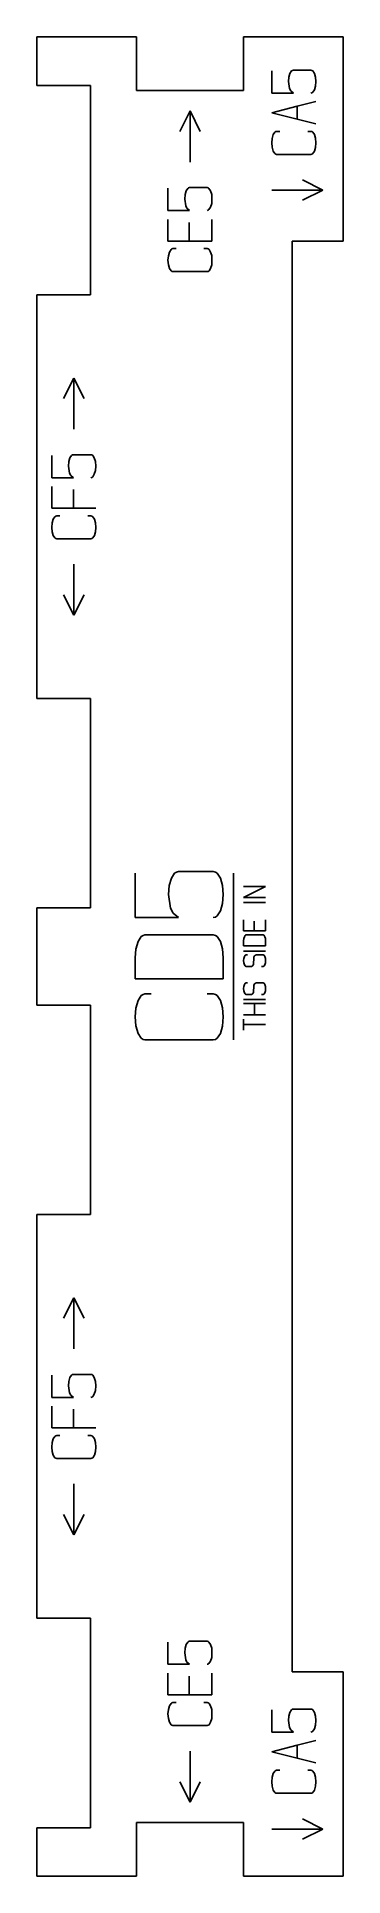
# Model space of a CAD drawing. Header units: millimetres. Extents: x -231 to -201, y -337 to -157.
import ezdxf

# ---------------------------------------------------------------- set-up
doc = ezdxf.new("R2010")
doc.units = ezdxf.units.MM
doc.layers.add('coding', color=2, linetype='Continuous')

msp = doc.modelspace()

# ---------------------------------------------------------------- linework, layer by layer
for p, q in [((-230.63, -161.96), (-230.63, -157.21)), ((-230.63, -157.21), (-220.88, -157.21)), ((-220.88, -162.46), (-220.88, -157.21)), ((-210.38, -157.21), (-210.38, -162.46)), ((-210.38, -157.21), (-200.63, -157.21)), ((-200.63, -157.21), (-200.63, -177.21)), ((-230.63, -161.96), (-225.38, -161.96)), ((-225.38, -161.96), (-225.38, -182.46)), ((-210.38, -162.46), (-220.88, -162.46)), ((-200.63, -177.21), (-205.63, -177.21)), ((-205.63, -317.21), (-205.63, -177.21)), ((-230.63, -182.46), (-230.63, -221.96)), ((-225.38, -182.46), (-230.63, -182.46)), ((-230.63, -221.96), (-225.38, -221.96)), ((-225.38, -221.96), (-225.38, -242.46)), ((-225.38, -242.46), (-230.63, -242.46)), ((-230.63, -251.96), (-230.63, -242.46)), ((-225.38, -251.96), (-230.63, -251.96)), ((-225.38, -272.46), (-225.38, -251.96)), ((-230.63, -272.46), (-225.38, -272.46)), ((-230.63, -311.96), (-230.63, -272.46)), ((-225.38, -311.96), (-230.63, -311.96)), ((-225.38, -332.46), (-225.38, -311.96)), ((-200.63, -317.21), (-205.63, -317.21)), ((-200.63, -337.21), (-200.63, -317.21)), ((-230.63, -332.46), (-225.38, -332.46)), ((-230.63, -332.46), (-230.63, -337.21)), ((-220.88, -331.96), (-220.88, -337.21)), ((-210.38, -331.96), (-220.88, -331.96)), ((-210.38, -337.21), (-210.38, -331.96)), ((-230.63, -337.21), (-220.88, -337.21)), ((-210.38, -337.21), (-200.63, -337.21))]:
    msp.add_line(p, q)
at = {"layer": 'coding'}
for p, q in [((-207.63, -162.72), (-207.63, -160.55)), ((-205.99, -161.59), (-205.96, -161.15)), ((-205.89, -162.27), (-205.99, -161.59)), ((-205.96, -161.15), (-205.85, -160.79)), ((-205.85, -160.79), (-205.7, -160.55)), ((-205.7, -160.55), (-205.61, -160.49)), ((-205.61, -160.49), (-205.51, -160.47)), ((-205.51, -160.47), (-203.8, -160.47)), ((-203.8, -160.47), (-203.7, -160.49)), ((-203.7, -160.49), (-203.62, -160.55)), ((-203.62, -160.55), (-203.46, -160.79)), ((-203.46, -160.79), (-203.35, -161.15)), ((-203.35, -161.15), (-203.32, -161.59)), ((-203.32, -161.59), (-203.35, -162.04)), ((-207.63, -162.72), (-205.51, -162.72)), ((-205.77, -162.5), (-205.89, -162.27)), ((-205.51, -162.72), (-205.77, -162.5)), ((-203.32, -163.53), (-205.14, -164)), ((-203.7, -162.7), (-203.8, -162.72)), ((-203.7, -162.7), (-203.62, -162.64)), ((-203.62, -162.64), (-203.46, -162.4)), ((-203.35, -162.04), (-203.46, -162.4)), ((-216.63, -166.46), (-215.63, -164.46)), ((-215.63, -169.46), (-215.63, -164.46)), ((-214.63, -166.46), (-215.63, -164.46)), ((-205.14, -164), (-207.63, -164.65)), ((-207.63, -164.65), (-205.14, -165.27)), ((-205.14, -165.27), (-205.14, -164)), ((-205.14, -165.27), (-203.32, -165.72)), ((-207.59, -167.15), (-207.63, -167.58)), ((-207.48, -166.78), (-207.59, -167.15)), ((-207.33, -166.54), (-207.48, -166.78)), ((-207.24, -166.48), (-207.33, -166.54)), ((-207.15, -166.46), (-207.24, -166.48)), ((-207.15, -166.46), (-206.84, -166.46)), ((-203.8, -166.46), (-204.11, -166.46)), ((-203.7, -166.48), (-203.8, -166.46)), ((-203.61, -166.54), (-203.7, -166.48)), ((-203.46, -166.78), (-203.61, -166.54)), ((-203.35, -167.14), (-203.46, -166.78)), ((-203.32, -167.58), (-203.35, -167.14)), ((-207.63, -167.58), (-207.59, -168.02)), ((-207.59, -168.02), (-207.48, -168.39)), ((-207.48, -168.39), (-207.33, -168.63)), ((-207.33, -168.63), (-207.24, -168.69)), ((-207.24, -168.69), (-207.15, -168.71)), ((-207.15, -168.71), (-203.8, -168.71)), ((-203.8, -168.71), (-203.7, -168.69)), ((-203.7, -168.69), (-203.61, -168.63)), ((-203.61, -168.63), (-203.46, -168.39)), ((-203.46, -168.39), (-203.35, -168.03)), ((-203.35, -168.03), (-203.32, -167.58)), ((-217.79, -174.2), (-217.79, -172.03)), ((-217.79, -172.03), (-217.79, -174.2)), ((-216.12, -172.64), (-216.15, -173.08)), ((-216.15, -173.08), (-216.12, -172.64)), ((-216.01, -172.28), (-216.12, -172.64)), ((-216.12, -172.64), (-216.01, -172.28)), ((-215.86, -172.04), (-216.01, -172.28)), ((-216.01, -172.28), (-215.86, -172.04)), ((-215.77, -171.98), (-215.86, -172.04)), ((-215.86, -172.04), (-215.77, -171.98)), ((-215.67, -171.96), (-215.77, -171.98)), ((-215.77, -171.98), (-215.67, -171.96)), ((-213.96, -171.96), (-215.67, -171.96)), ((-215.67, -171.96), (-213.96, -171.96)), ((-213.86, -171.98), (-213.96, -171.96)), ((-213.96, -171.96), (-213.86, -171.98)), ((-213.78, -172.04), (-213.86, -171.98)), ((-213.86, -171.98), (-213.78, -172.04)), ((-213.62, -172.28), (-213.78, -172.04)), ((-213.78, -172.04), (-213.62, -172.28)), ((-213.62, -172.28), (-213.51, -172.64)), ((-213.51, -172.64), (-213.48, -173.08)), ((-207.63, -172.21), (-202.63, -172.21)), ((-204.63, -171.21), (-202.63, -172.21)), ((-204.63, -173.21), (-202.63, -172.21)), ((-215.67, -174.2), (-217.79, -174.2)), ((-217.79, -174.2), (-215.67, -174.2)), ((-216.15, -173.08), (-216.05, -173.75)), ((-216.05, -173.75), (-216.15, -173.08)), ((-216.05, -173.75), (-215.93, -173.99)), ((-215.93, -173.99), (-216.05, -173.75)), ((-215.93, -173.99), (-215.67, -174.2)), ((-215.67, -174.2), (-215.93, -173.99)), ((-213.86, -174.18), (-213.96, -174.2)), ((-213.96, -174.2), (-213.86, -174.18)), ((-213.78, -174.12), (-213.86, -174.18)), ((-213.86, -174.18), (-213.78, -174.12)), ((-213.62, -173.88), (-213.78, -174.12)), ((-213.78, -174.12), (-213.62, -173.88)), ((-213.51, -173.52), (-213.62, -173.88)), ((-213.48, -173.08), (-213.51, -173.52)), ((-217.79, -177.2), (-217.79, -175.07)), ((-217.79, -175.07), (-217.79, -177.2)), ((-215.7, -177.2), (-215.7, -175.37)), ((-215.7, -175.37), (-215.7, -177.2)), ((-213.48, -177.2), (-213.48, -175.07)), ((-213.48, -175.07), (-213.48, -177.2)), ((-213.48, -177.2), (-217.79, -177.2)), ((-217.79, -177.2), (-215.7, -177.2)), ((-217.64, -178.27), (-217.49, -178.03)), ((-217.49, -178.03), (-217.64, -178.27)), ((-217.49, -178.03), (-217.4, -177.96)), ((-217.4, -177.96), (-217.49, -178.03)), ((-217.4, -177.96), (-217.31, -177.94)), ((-217.31, -177.94), (-217.4, -177.96)), ((-217.31, -177.94), (-217, -177.94)), ((-217, -177.94), (-217.31, -177.94)), ((-215.7, -177.2), (-213.48, -177.2)), ((-214.27, -177.94), (-213.96, -177.94)), ((-213.96, -177.94), (-214.27, -177.94)), ((-213.96, -177.94), (-213.86, -177.96)), ((-213.86, -177.96), (-213.96, -177.94)), ((-213.86, -177.96), (-213.77, -178.03)), ((-213.77, -178.03), (-213.86, -177.96)), ((-213.77, -178.03), (-213.62, -178.27)), ((-213.62, -178.27), (-213.77, -178.03)), ((-217.79, -179.07), (-217.75, -178.63)), ((-217.75, -178.63), (-217.79, -179.07)), ((-217.75, -179.51), (-217.79, -179.07)), ((-217.79, -179.07), (-217.75, -179.51)), ((-217.75, -178.63), (-217.64, -178.27)), ((-217.64, -178.27), (-217.75, -178.63)), ((-217.64, -179.87), (-217.75, -179.51)), ((-217.75, -179.51), (-217.64, -179.87)), ((-217.49, -180.11), (-217.64, -179.87)), ((-217.64, -179.87), (-217.49, -180.11)), ((-213.62, -179.87), (-213.77, -180.11)), ((-213.77, -180.11), (-213.62, -179.87)), ((-213.62, -178.27), (-213.51, -178.62)), ((-213.51, -178.62), (-213.62, -178.27)), ((-213.51, -179.51), (-213.62, -179.87)), ((-213.62, -179.87), (-213.51, -179.51)), ((-213.51, -178.62), (-213.48, -179.07)), ((-213.48, -179.07), (-213.51, -178.62)), ((-213.48, -179.07), (-213.51, -179.51)), ((-213.51, -179.51), (-213.48, -179.07)), ((-217.4, -180.17), (-217.49, -180.11)), ((-217.49, -180.11), (-217.4, -180.17)), ((-217.31, -180.19), (-217.4, -180.17)), ((-217.4, -180.17), (-217.31, -180.19)), ((-213.96, -180.19), (-217.31, -180.19)), ((-217.31, -180.19), (-213.96, -180.19)), ((-213.86, -180.17), (-213.96, -180.19)), ((-213.96, -180.19), (-213.86, -180.17)), ((-213.77, -180.11), (-213.86, -180.17)), ((-213.86, -180.17), (-213.77, -180.11)), ((-228.01, -192.6), (-227.01, -190.6)), ((-227.01, -195.6), (-227.01, -190.6)), ((-226.01, -192.6), (-227.01, -190.6)), ((-229.16, -198.17), (-229.16, -200.35)), ((-227.53, -199.22), (-227.49, -198.78)), ((-227.53, -199.22), (-227.43, -199.9)), ((-227.49, -198.78), (-227.39, -198.42)), ((-227.39, -198.42), (-227.23, -198.18)), ((-227.23, -198.18), (-227.14, -198.12)), ((-227.14, -198.12), (-227.05, -198.1)), ((-227.05, -198.1), (-225.34, -198.1)), ((-225.34, -198.1), (-225.24, -198.12)), ((-225.24, -198.12), (-225.15, -198.18)), ((-225.15, -198.18), (-225, -198.42)), ((-225, -198.42), (-224.89, -198.78)), ((-224.89, -199.66), (-225, -200.02)), ((-224.89, -198.78), (-224.85, -199.22)), ((-224.85, -199.22), (-224.89, -199.66)), ((-229.16, -200.35), (-227.05, -200.35)), ((-229.16, -201.21), (-229.16, -203.34)), ((-227.43, -199.9), (-227.3, -200.13)), ((-227.05, -200.35), (-227.3, -200.13)), ((-227.03, -201.51), (-227.03, -203.34)), ((-225.34, -200.35), (-225.24, -200.33)), ((-225.15, -200.27), (-225.24, -200.33)), ((-225, -200.02), (-225.15, -200.27)), ((-227.03, -203.34), (-229.16, -203.34)), ((-224.85, -203.34), (-227.03, -203.34)), ((-229.16, -205.21), (-229.13, -204.78)), ((-229.13, -204.78), (-229.02, -204.41)), ((-229.02, -204.41), (-228.86, -204.17)), ((-228.86, -204.17), (-228.78, -204.11)), ((-228.78, -204.11), (-228.68, -204.09)), ((-228.38, -204.09), (-228.68, -204.09)), ((-225.64, -204.09), (-225.34, -204.09)), ((-225.34, -204.09), (-225.24, -204.11)), ((-225.24, -204.11), (-225.15, -204.17)), ((-225.15, -204.17), (-224.99, -204.41)), ((-224.99, -204.41), (-224.89, -204.77)), ((-224.89, -204.77), (-224.85, -205.21)), ((-229.13, -205.65), (-229.16, -205.21)), ((-229.02, -206.02), (-229.13, -205.65)), ((-228.87, -206.25), (-229.02, -206.02)), ((-228.78, -206.31), (-228.87, -206.25)), ((-228.68, -206.33), (-228.78, -206.31)), ((-225.34, -206.33), (-228.68, -206.33)), ((-225.24, -206.31), (-225.34, -206.33)), ((-225.15, -206.25), (-225.24, -206.31)), ((-224.99, -206.02), (-225.15, -206.25)), ((-224.89, -205.65), (-224.99, -206.02)), ((-224.85, -205.21), (-224.89, -205.65)), ((-227.01, -208.81), (-227.01, -213.81)), ((-228.01, -211.81), (-227.01, -213.81)), ((-226.01, -211.81), (-227.01, -213.81)), ((-221, -243.39), (-221, -239.05)), ((-221, -239.05), (-221, -243.39)), ((-217.14, -239.06), (-217.45, -239.54)), ((-217.45, -239.54), (-217.14, -239.06)), ((-216.96, -238.94), (-217.14, -239.06)), ((-217.14, -239.06), (-216.96, -238.94)), ((-216.77, -238.9), (-216.96, -238.94)), ((-216.96, -238.94), (-216.77, -238.9)), ((-213.35, -238.9), (-216.77, -238.9)), ((-216.77, -238.9), (-213.35, -238.9)), ((-213.15, -238.94), (-213.35, -238.9)), ((-213.35, -238.9), (-213.15, -238.94)), ((-212.98, -239.06), (-213.15, -238.94)), ((-213.15, -238.94), (-212.98, -239.06)), ((-212.66, -239.54), (-212.98, -239.06)), ((-212.98, -239.06), (-212.66, -239.54)), ((-211.38, -255.37), (-211.38, -239.05)), ((-217.66, -240.26), (-217.73, -241.14)), ((-217.73, -241.14), (-217.66, -240.26)), ((-217.73, -241.14), (-217.53, -242.49)), ((-217.53, -242.49), (-217.73, -241.14)), ((-217.45, -239.54), (-217.66, -240.26)), ((-217.66, -240.26), (-217.45, -239.54)), ((-212.66, -239.54), (-212.45, -240.26)), ((-212.45, -240.26), (-212.38, -241.14)), ((-212.38, -241.14), (-212.45, -242.03)), ((-210.38, -241.43), (-208.23, -240.35)), ((-208.23, -240.35), (-210.38, -240.35)), ((-210.38, -240.35), (-208.23, -240.35)), ((-208.23, -240.35), (-210.38, -241.43)), ((-217.53, -242.49), (-217.28, -242.95)), ((-217.28, -242.95), (-217.53, -242.49)), ((-217.28, -242.95), (-216.77, -243.39)), ((-216.77, -243.39), (-217.28, -242.95)), ((-212.66, -242.75), (-212.98, -243.23)), ((-212.98, -243.23), (-212.66, -242.75)), ((-212.45, -242.03), (-212.66, -242.75)), ((-210.39, -241.93), (-208.23, -241.93)), ((-208.23, -241.43), (-210.38, -241.43)), ((-210.38, -241.43), (-208.23, -241.43)), ((-216.77, -243.39), (-221, -243.39)), ((-221, -243.39), (-216.77, -243.39)), ((-213.15, -243.35), (-213.35, -243.39)), ((-213.35, -243.39), (-213.15, -243.35)), ((-212.98, -243.23), (-213.15, -243.35)), ((-213.15, -243.35), (-212.98, -243.23)), ((-210.38, -244.68), (-210.38, -243.61)), ((-210.38, -243.61), (-210.38, -244.68)), ((-208.23, -244.68), (-210.38, -244.68)), ((-210.38, -244.68), (-209.34, -244.68)), ((-209.34, -244.68), (-209.34, -243.76)), ((-209.34, -243.76), (-209.34, -244.68)), ((-209.34, -244.68), (-208.23, -244.68)), ((-208.23, -244.68), (-208.23, -243.61)), ((-208.23, -243.61), (-208.23, -244.68)), ((-221, -247.35), (-220.93, -246.48)), ((-220.93, -246.48), (-220.71, -245.75)), ((-220.71, -245.75), (-220.4, -245.26)), ((-220.4, -245.26), (-220.23, -245.14)), ((-220.23, -245.14), (-220.04, -245.1)), ((-220.04, -245.1), (-213.35, -245.1)), ((-213.35, -245.1), (-213.15, -245.14)), ((-213.15, -245.14), (-212.97, -245.26)), ((-212.97, -245.26), (-212.66, -245.75)), ((-212.66, -245.75), (-212.45, -246.46)), ((-212.45, -246.46), (-212.38, -247.35)), ((-210.38, -245.67), (-210.37, -245.45)), ((-210.38, -246.17), (-210.38, -245.67)), ((-208.23, -246.17), (-210.38, -246.17)), ((-210.37, -245.45), (-210.31, -245.27)), ((-210.31, -245.27), (-210.23, -245.14)), ((-210.23, -245.14), (-210.19, -245.11)), ((-210.19, -245.11), (-210.14, -245.1)), ((-210.14, -245.1), (-208.47, -245.1)), ((-208.47, -245.1), (-208.42, -245.11)), ((-208.42, -245.11), (-208.38, -245.14)), ((-208.38, -245.14), (-208.3, -245.27)), ((-208.3, -245.27), (-208.25, -245.44)), ((-208.25, -245.44), (-208.23, -245.67)), ((-208.23, -245.67), (-208.23, -246.17)), ((-221, -249.39), (-221, -247.35)), ((-212.38, -247.35), (-212.38, -249.39)), ((-210.39, -246.67), (-208.23, -246.67)), ((-210.38, -247.61), (-210.37, -247.39)), ((-210.37, -247.39), (-210.38, -247.61)), ((-210.37, -247.83), (-210.38, -247.61)), ((-210.38, -247.61), (-210.37, -247.83)), ((-210.37, -247.39), (-210.31, -247.21)), ((-210.31, -247.21), (-210.37, -247.39)), ((-210.31, -248.01), (-210.37, -247.83)), ((-210.37, -247.83), (-210.31, -248.01)), ((-210.31, -247.21), (-210.24, -247.09)), ((-210.24, -247.09), (-210.31, -247.21)), ((-210.24, -248.13), (-210.31, -248.01)), ((-210.31, -248.01), (-210.24, -248.13)), ((-210.24, -247.09), (-210.19, -247.06)), ((-210.19, -247.06), (-210.24, -247.09)), ((-210.19, -248.16), (-210.24, -248.13)), ((-210.24, -248.13), (-210.19, -248.16)), ((-210.19, -247.06), (-210.14, -247.05)), ((-210.14, -247.05), (-210.19, -247.06)), ((-210.14, -248.17), (-210.19, -248.16)), ((-210.19, -248.16), (-210.14, -248.17)), ((-210.14, -247.05), (-209.99, -247.05)), ((-209.99, -247.05), (-210.14, -247.05)), ((-209.61, -248.17), (-210.14, -248.17)), ((-210.14, -248.17), (-209.61, -248.17)), ((-209.56, -248.16), (-209.61, -248.17)), ((-209.61, -248.17), (-209.56, -248.16)), ((-209.51, -248.12), (-209.56, -248.16)), ((-209.56, -248.16), (-209.51, -248.12)), ((-209.43, -247.98), (-209.51, -248.12)), ((-209.51, -248.12), (-209.43, -247.98)), ((-209.41, -247.81), (-209.43, -247.98)), ((-209.43, -247.98), (-209.41, -247.81)), ((-209.4, -247.47), (-209.41, -247.81)), ((-209.41, -247.81), (-209.4, -247.47)), ((-209.38, -247.28), (-209.4, -247.47)), ((-209.4, -247.47), (-209.38, -247.28)), ((-209.32, -247.15), (-209.38, -247.28)), ((-209.38, -247.28), (-209.32, -247.15)), ((-209.23, -247.07), (-209.32, -247.15)), ((-209.32, -247.15), (-209.23, -247.07)), ((-209.11, -247.04), (-209.23, -247.07)), ((-209.23, -247.07), (-209.11, -247.04)), ((-208.47, -247.05), (-209.11, -247.04)), ((-209.11, -247.04), (-208.47, -247.05)), ((-208.62, -248.17), (-208.47, -248.17)), ((-208.47, -248.17), (-208.62, -248.17)), ((-208.42, -247.06), (-208.47, -247.05)), ((-208.47, -247.05), (-208.42, -247.06)), ((-208.47, -248.17), (-208.42, -248.16)), ((-208.42, -248.16), (-208.47, -248.17)), ((-208.38, -247.09), (-208.42, -247.06)), ((-208.42, -247.06), (-208.38, -247.09)), ((-208.42, -248.16), (-208.38, -248.13)), ((-208.38, -248.13), (-208.42, -248.16)), ((-208.3, -247.21), (-208.38, -247.09)), ((-208.38, -247.09), (-208.3, -247.21)), ((-208.38, -248.13), (-208.3, -248.01)), ((-208.3, -248.01), (-208.38, -248.13)), ((-208.25, -247.39), (-208.3, -247.21)), ((-208.3, -247.21), (-208.25, -247.39)), ((-208.3, -248.01), (-208.25, -247.83)), ((-208.25, -247.83), (-208.3, -248.01)), ((-208.23, -247.61), (-208.25, -247.39)), ((-208.25, -247.39), (-208.23, -247.61)), ((-208.25, -247.83), (-208.23, -247.61)), ((-208.23, -247.61), (-208.25, -247.83)), ((-212.38, -249.39), (-221, -249.39)), ((-210.38, -250.35), (-210.37, -250.13)), ((-210.37, -250.13), (-210.38, -250.35)), ((-210.37, -250.13), (-210.31, -249.95)), ((-210.31, -249.95), (-210.37, -250.13)), ((-210.31, -249.95), (-210.24, -249.83)), ((-210.24, -249.83), (-210.31, -249.95)), ((-210.24, -249.83), (-210.19, -249.8)), ((-210.19, -249.8), (-210.24, -249.83)), ((-210.19, -249.8), (-210.14, -249.79)), ((-210.14, -249.79), (-210.19, -249.8)), ((-210.14, -249.79), (-209.99, -249.79)), ((-209.99, -249.79), (-210.14, -249.79)), ((-209.38, -250.03), (-209.4, -250.22)), ((-209.4, -250.22), (-209.38, -250.03)), ((-209.32, -249.89), (-209.38, -250.03)), ((-209.38, -250.03), (-209.32, -249.89)), ((-209.23, -249.81), (-209.32, -249.89)), ((-209.32, -249.89), (-209.23, -249.81)), ((-209.11, -249.78), (-209.23, -249.81)), ((-209.23, -249.81), (-209.11, -249.78)), ((-208.47, -249.79), (-209.11, -249.78)), ((-209.11, -249.78), (-208.47, -249.79)), ((-208.42, -249.8), (-208.47, -249.79)), ((-208.47, -249.79), (-208.42, -249.8)), ((-208.38, -249.83), (-208.42, -249.8)), ((-208.42, -249.8), (-208.38, -249.83)), ((-208.3, -249.95), (-208.38, -249.83)), ((-208.38, -249.83), (-208.3, -249.95)), ((-208.25, -250.13), (-208.3, -249.95)), ((-208.3, -249.95), (-208.25, -250.13)), ((-208.23, -250.35), (-208.25, -250.13)), ((-208.25, -250.13), (-208.23, -250.35)), ((-220.93, -252.25), (-220.71, -251.52)), ((-220.71, -251.52), (-220.93, -252.25)), ((-220.71, -251.52), (-220.4, -251.03)), ((-220.4, -251.03), (-220.71, -251.52)), ((-220.4, -251.03), (-220.23, -250.91)), ((-220.23, -250.91), (-220.4, -251.03)), ((-220.23, -250.91), (-220.04, -250.87)), ((-220.04, -250.87), (-220.23, -250.91)), ((-220.04, -250.87), (-219.43, -250.87)), ((-219.43, -250.87), (-220.04, -250.87)), ((-213.96, -250.87), (-213.35, -250.87)), ((-213.35, -250.87), (-213.96, -250.87)), ((-213.35, -250.87), (-213.15, -250.91)), ((-213.15, -250.91), (-213.35, -250.87)), ((-213.15, -250.91), (-212.97, -251.03)), ((-212.97, -251.03), (-213.15, -250.91)), ((-212.97, -251.03), (-212.66, -251.52)), ((-212.66, -251.52), (-212.97, -251.03)), ((-212.66, -251.52), (-212.45, -252.23)), ((-212.45, -252.23), (-212.66, -251.52)), ((-210.39, -251.41), (-208.23, -251.41)), ((-210.37, -250.57), (-210.38, -250.35)), ((-210.38, -250.35), (-210.37, -250.57)), ((-209.32, -251.79), (-210.38, -251.79)), ((-210.38, -251.79), (-208.23, -251.79)), ((-210.31, -250.75), (-210.37, -250.57)), ((-210.37, -250.57), (-210.31, -250.75)), ((-210.24, -250.87), (-210.31, -250.75)), ((-210.31, -250.75), (-210.24, -250.87)), ((-210.19, -250.9), (-210.24, -250.87)), ((-210.24, -250.87), (-210.19, -250.9)), ((-210.14, -250.91), (-210.19, -250.9)), ((-210.19, -250.9), (-210.14, -250.91)), ((-209.61, -250.91), (-210.14, -250.91)), ((-210.14, -250.91), (-209.61, -250.91)), ((-209.56, -250.9), (-209.61, -250.91)), ((-209.61, -250.91), (-209.56, -250.9)), ((-209.51, -250.86), (-209.56, -250.9)), ((-209.56, -250.9), (-209.51, -250.86)), ((-209.43, -250.72), (-209.51, -250.86)), ((-209.51, -250.86), (-209.43, -250.72)), ((-209.41, -250.56), (-209.43, -250.72)), ((-209.43, -250.72), (-209.41, -250.56)), ((-209.4, -250.22), (-209.41, -250.56)), ((-209.41, -250.56), (-209.4, -250.22)), ((-209.32, -252.91), (-209.32, -251.79)), ((-208.23, -251.79), (-209.32, -251.79)), ((-209.32, -251.79), (-209.32, -252.91)), ((-208.62, -250.91), (-208.47, -250.91)), ((-208.47, -250.91), (-208.62, -250.91)), ((-208.47, -250.91), (-208.42, -250.9)), ((-208.42, -250.9), (-208.47, -250.91)), ((-208.42, -250.9), (-208.38, -250.87)), ((-208.38, -250.87), (-208.42, -250.9)), ((-208.38, -250.87), (-208.3, -250.75)), ((-208.3, -250.75), (-208.38, -250.87)), ((-208.3, -250.75), (-208.25, -250.57)), ((-208.25, -250.57), (-208.3, -250.75)), ((-208.25, -250.57), (-208.23, -250.35)), ((-208.23, -250.35), (-208.25, -250.57)), ((-221, -253.12), (-220.93, -252.25)), ((-220.93, -252.25), (-221, -253.12)), ((-220.93, -254), (-221, -253.12)), ((-221, -253.12), (-220.93, -254)), ((-212.45, -252.23), (-212.38, -253.12)), ((-212.38, -253.12), (-212.45, -252.23)), ((-212.38, -253.12), (-212.45, -254.01)), ((-212.45, -254.01), (-212.38, -253.12)), ((-208.23, -252.91), (-210.38, -252.91)), ((-210.38, -252.91), (-209.32, -252.91)), ((-210.38, -254.41), (-210.38, -253.34)), ((-210.38, -253.34), (-210.38, -253.87)), ((-209.32, -252.91), (-208.23, -252.91)), ((-220.71, -254.73), (-220.93, -254)), ((-220.93, -254), (-220.71, -254.73)), ((-220.41, -255.21), (-220.71, -254.73)), ((-220.71, -254.73), (-220.41, -255.21)), ((-220.23, -255.33), (-220.41, -255.21)), ((-220.41, -255.21), (-220.23, -255.33)), ((-220.04, -255.37), (-220.23, -255.33)), ((-220.23, -255.33), (-220.04, -255.37)), ((-213.35, -255.37), (-220.04, -255.37)), ((-220.04, -255.37), (-213.35, -255.37)), ((-213.15, -255.33), (-213.35, -255.37)), ((-213.35, -255.37), (-213.15, -255.33)), ((-212.97, -255.21), (-213.15, -255.33)), ((-213.15, -255.33), (-212.97, -255.21)), ((-212.66, -254.73), (-212.97, -255.21)), ((-212.97, -255.21), (-212.66, -254.73)), ((-212.45, -254.01), (-212.66, -254.73)), ((-212.66, -254.73), (-212.45, -254.01)), ((-210.38, -253.87), (-210.38, -254.41)), ((-210.38, -253.87), (-208.23, -253.87)), ((-208.23, -253.87), (-210.38, -253.87)), ((-228.01, -282.6), (-227.01, -280.6)), ((-227.01, -285.6), (-227.01, -280.6)), ((-226.01, -282.6), (-227.01, -280.6)), ((-229.16, -288.17), (-229.16, -290.35)), ((-227.53, -289.22), (-227.49, -288.78)), ((-227.53, -289.22), (-227.43, -289.9)), ((-227.49, -288.78), (-227.39, -288.42)), ((-227.39, -288.42), (-227.23, -288.18)), ((-227.23, -288.18), (-227.14, -288.12)), ((-227.14, -288.12), (-227.05, -288.1)), ((-227.05, -288.1), (-225.34, -288.1)), ((-225.34, -288.1), (-225.24, -288.12)), ((-225.24, -288.12), (-225.15, -288.18)), ((-225.15, -288.18), (-225, -288.42)), ((-225, -288.42), (-224.89, -288.78)), ((-224.89, -289.66), (-225, -290.02)), ((-224.89, -288.78), (-224.85, -289.22)), ((-224.85, -289.22), (-224.89, -289.66)), ((-229.16, -290.35), (-227.05, -290.35)), ((-229.16, -291.21), (-229.16, -293.34)), ((-227.43, -289.9), (-227.3, -290.13)), ((-227.05, -290.35), (-227.3, -290.13)), ((-227.03, -291.51), (-227.03, -293.34)), ((-225.34, -290.35), (-225.24, -290.33)), ((-225.15, -290.27), (-225.24, -290.33)), ((-225, -290.02), (-225.15, -290.27)), ((-227.03, -293.34), (-229.16, -293.34)), ((-224.85, -293.34), (-227.03, -293.34)), ((-229.16, -295.21), (-229.13, -294.78)), ((-229.13, -294.78), (-229.02, -294.41)), ((-229.02, -294.41), (-228.86, -294.17)), ((-228.86, -294.17), (-228.78, -294.11)), ((-228.78, -294.11), (-228.68, -294.09)), ((-228.38, -294.09), (-228.68, -294.09)), ((-225.64, -294.09), (-225.34, -294.09)), ((-225.34, -294.09), (-225.24, -294.11)), ((-225.24, -294.11), (-225.15, -294.17)), ((-225.15, -294.17), (-224.99, -294.41)), ((-224.99, -294.41), (-224.89, -294.77)), ((-224.89, -294.77), (-224.85, -295.21)), ((-229.13, -295.65), (-229.16, -295.21)), ((-229.02, -296.02), (-229.13, -295.65)), ((-228.87, -296.25), (-229.02, -296.02)), ((-228.78, -296.31), (-228.87, -296.25)), ((-228.68, -296.33), (-228.78, -296.31)), ((-225.34, -296.33), (-228.68, -296.33)), ((-225.24, -296.31), (-225.34, -296.33)), ((-225.15, -296.25), (-225.24, -296.31)), ((-224.99, -296.02), (-225.15, -296.25)), ((-224.89, -295.65), (-224.99, -296.02)), ((-224.85, -295.21), (-224.89, -295.65)), ((-227.01, -298.81), (-227.01, -303.81)), ((-228.01, -301.81), (-227.01, -303.81)), ((-226.01, -301.81), (-227.01, -303.81)), ((-217.79, -316.47), (-217.79, -314.3)), ((-217.79, -314.3), (-217.79, -316.47)), ((-216.12, -314.9), (-216.15, -315.34)), ((-216.15, -315.34), (-216.12, -314.9)), ((-216.01, -314.54), (-216.12, -314.9)), ((-216.12, -314.9), (-216.01, -314.54)), ((-215.86, -314.3), (-216.01, -314.54)), ((-216.01, -314.54), (-215.86, -314.3)), ((-215.77, -314.24), (-215.86, -314.3)), ((-215.86, -314.3), (-215.77, -314.24)), ((-215.67, -314.22), (-215.77, -314.24)), ((-215.77, -314.24), (-215.67, -314.22)), ((-213.96, -314.22), (-215.67, -314.22)), ((-215.67, -314.22), (-213.96, -314.22)), ((-213.86, -314.24), (-213.96, -314.22)), ((-213.96, -314.22), (-213.86, -314.24)), ((-213.78, -314.3), (-213.86, -314.24)), ((-213.86, -314.24), (-213.78, -314.3)), ((-213.62, -314.54), (-213.78, -314.3)), ((-213.78, -314.3), (-213.62, -314.54)), ((-213.62, -314.54), (-213.51, -314.9)), ((-213.51, -314.9), (-213.48, -315.34)), ((-215.67, -316.47), (-217.79, -316.47)), ((-217.79, -316.47), (-215.67, -316.47)), ((-216.15, -315.34), (-216.05, -316.02)), ((-216.05, -316.02), (-216.15, -315.34)), ((-216.05, -316.02), (-215.93, -316.25)), ((-215.93, -316.25), (-216.05, -316.02)), ((-215.93, -316.25), (-215.67, -316.47)), ((-215.67, -316.47), (-215.93, -316.25)), ((-213.86, -316.45), (-213.96, -316.47)), ((-213.96, -316.47), (-213.86, -316.45)), ((-213.78, -316.39), (-213.86, -316.45)), ((-213.86, -316.45), (-213.78, -316.39)), ((-213.62, -316.15), (-213.78, -316.39)), ((-213.78, -316.39), (-213.62, -316.15)), ((-213.51, -315.79), (-213.62, -316.15)), ((-213.48, -315.34), (-213.51, -315.79)), ((-217.79, -319.47), (-217.79, -317.34)), ((-217.79, -317.34), (-217.79, -319.47)), ((-215.7, -319.47), (-215.7, -317.64)), ((-215.7, -317.64), (-215.7, -319.47)), ((-213.48, -319.47), (-213.48, -317.34)), ((-213.48, -317.34), (-213.48, -319.47)), ((-213.48, -319.47), (-217.79, -319.47)), ((-217.79, -319.47), (-215.7, -319.47)), ((-217.64, -320.53), (-217.49, -320.29)), ((-217.49, -320.29), (-217.64, -320.53)), ((-217.49, -320.29), (-217.4, -320.23)), ((-217.4, -320.23), (-217.49, -320.29)), ((-217.4, -320.23), (-217.31, -320.21)), ((-217.31, -320.21), (-217.4, -320.23)), ((-217.31, -320.21), (-217, -320.21)), ((-217, -320.21), (-217.31, -320.21)), ((-215.7, -319.47), (-213.48, -319.47)), ((-214.27, -320.21), (-213.96, -320.21)), ((-213.96, -320.21), (-214.27, -320.21)), ((-213.96, -320.21), (-213.86, -320.23)), ((-213.86, -320.23), (-213.96, -320.21)), ((-213.86, -320.23), (-213.77, -320.29)), ((-213.77, -320.29), (-213.86, -320.23)), ((-213.77, -320.29), (-213.62, -320.53)), ((-213.62, -320.53), (-213.77, -320.29)), ((-217.79, -321.33), (-217.75, -320.9)), ((-217.75, -320.9), (-217.79, -321.33)), ((-217.75, -321.77), (-217.79, -321.33)), ((-217.79, -321.33), (-217.75, -321.77)), ((-217.75, -320.9), (-217.64, -320.53)), ((-217.64, -320.53), (-217.75, -320.9)), ((-217.64, -322.14), (-217.75, -321.77)), ((-217.75, -321.77), (-217.64, -322.14)), ((-217.49, -322.38), (-217.64, -322.14)), ((-217.64, -322.14), (-217.49, -322.38)), ((-213.62, -322.14), (-213.77, -322.38)), ((-213.77, -322.38), (-213.62, -322.14)), ((-213.62, -320.53), (-213.51, -320.89)), ((-213.51, -320.89), (-213.62, -320.53)), ((-213.51, -321.78), (-213.62, -322.14)), ((-213.62, -322.14), (-213.51, -321.78)), ((-213.51, -320.89), (-213.48, -321.33)), ((-213.48, -321.33), (-213.51, -320.89)), ((-213.48, -321.33), (-213.51, -321.78)), ((-213.51, -321.78), (-213.48, -321.33)), ((-207.63, -323.1), (-207.63, -320.93)), ((-205.99, -321.98), (-205.96, -321.54)), ((-205.89, -322.65), (-205.99, -321.98)), ((-205.96, -321.54), (-205.85, -321.17)), ((-205.85, -321.17), (-205.7, -320.93)), ((-205.7, -320.93), (-205.61, -320.87)), ((-205.61, -320.87), (-205.51, -320.85)), ((-205.51, -320.85), (-203.8, -320.85)), ((-203.8, -320.85), (-203.7, -320.87)), ((-203.7, -320.87), (-203.62, -320.93)), ((-203.62, -320.93), (-203.46, -321.17)), ((-203.46, -321.17), (-203.35, -321.54)), ((-203.35, -321.54), (-203.32, -321.98)), ((-203.32, -321.98), (-203.35, -322.42)), ((-217.4, -322.44), (-217.49, -322.38)), ((-217.49, -322.38), (-217.4, -322.44)), ((-217.31, -322.46), (-217.4, -322.44)), ((-217.4, -322.44), (-217.31, -322.46)), ((-213.96, -322.46), (-217.31, -322.46)), ((-217.31, -322.46), (-213.96, -322.46)), ((-213.86, -322.44), (-213.96, -322.46)), ((-213.96, -322.46), (-213.86, -322.44)), ((-213.77, -322.38), (-213.86, -322.44)), ((-213.86, -322.44), (-213.77, -322.38)), ((-207.63, -323.1), (-205.51, -323.1)), ((-205.77, -322.88), (-205.89, -322.65)), ((-205.51, -323.1), (-205.77, -322.88)), ((-203.32, -323.91), (-205.14, -324.39)), ((-203.7, -323.08), (-203.8, -323.1)), ((-203.7, -323.08), (-203.62, -323.02)), ((-203.62, -323.02), (-203.46, -322.78)), ((-203.35, -322.42), (-203.46, -322.78)), ((-215.63, -324.96), (-215.63, -329.96)), ((-205.14, -324.39), (-207.63, -325.04)), ((-207.63, -325.04), (-205.14, -325.65)), ((-205.14, -325.65), (-205.14, -324.39)), ((-205.14, -325.65), (-203.32, -326.1)), ((-207.59, -327.53), (-207.63, -327.96)), ((-207.48, -327.17), (-207.59, -327.53)), ((-207.33, -326.92), (-207.48, -327.17)), ((-207.24, -326.86), (-207.33, -326.92)), ((-207.15, -326.84), (-207.24, -326.86)), ((-207.15, -326.84), (-206.84, -326.84)), ((-203.8, -326.84), (-204.11, -326.84)), ((-203.7, -326.86), (-203.8, -326.84)), ((-203.61, -326.92), (-203.7, -326.86)), ((-203.46, -327.17), (-203.61, -326.92)), ((-203.35, -327.52), (-203.46, -327.17)), ((-203.32, -327.96), (-203.35, -327.52)), ((-216.63, -327.96), (-215.63, -329.96)), ((-214.63, -327.96), (-215.63, -329.96)), ((-207.63, -327.96), (-207.59, -328.4)), ((-207.59, -328.4), (-207.48, -328.77)), ((-207.48, -328.77), (-207.33, -329.01)), ((-207.33, -329.01), (-207.24, -329.07)), ((-207.24, -329.07), (-207.15, -329.09)), ((-207.15, -329.09), (-203.8, -329.09)), ((-203.8, -329.09), (-203.7, -329.07)), ((-203.7, -329.07), (-203.61, -329.01)), ((-203.61, -329.01), (-203.46, -328.77)), ((-203.46, -328.77), (-203.35, -328.41)), ((-203.35, -328.41), (-203.32, -327.96)), ((-207.63, -332.59), (-202.63, -332.59)), ((-204.63, -331.59), (-202.63, -332.59)), ((-204.63, -333.59), (-202.63, -332.59))]:
    msp.add_line(p, q, dxfattribs=at)

doc.saveas('drawing.dxf')
